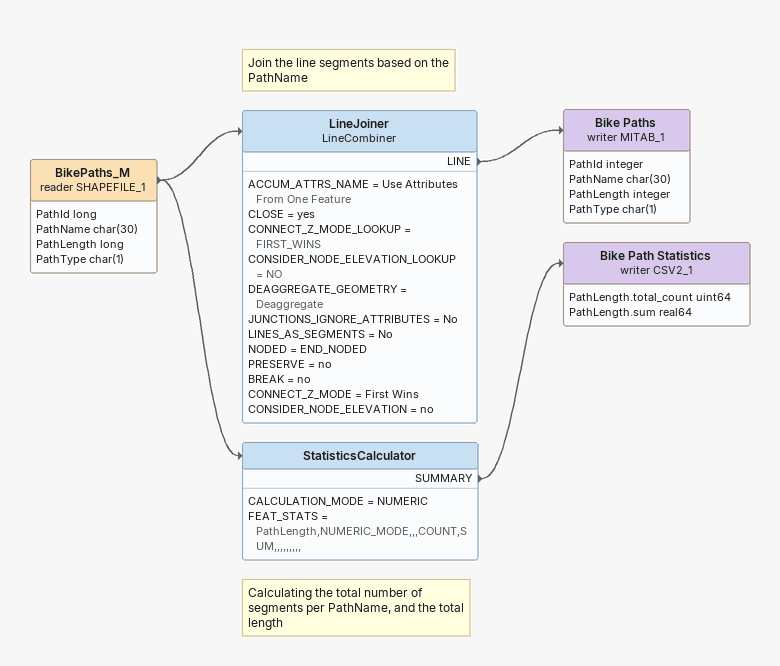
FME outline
BikePaths_M (reader SHAPEFILE_1)
    attributes: PathId long, PathName char(30), PathLength long, PathType char(1)
    -> LineJoiner
    -> StatisticsCalculator
Note: Join the line segments based on the PathName
LineJoiner: LineCombiner
    ACCUM_ATTRS_NAME = Use Attributes From One Feature
    CLOSE = yes
    CONNECT_Z_MODE_LOOKUP = FIRST_WINS
    CONSIDER_NODE_ELEVATION_LOOKUP = NO
    DEAGGREGATE_GEOMETRY = Deaggregate
    JUNCTIONS_IGNORE_ATTRIBUTES = No
    LINES_AS_SEGMENTS = No
    NODED = END_NODED
    PRESERVE = no
    BREAK = no
    CONNECT_Z_MODE = First Wins
    CONSIDER_NODE_ELEVATION = no
    LINE -> Bike Paths (writer MITAB_1)
Bike Paths (writer MITAB_1)
    attributes: PathId integer, PathName char(30), PathLength integer, PathType char(1)
Note: Calculating the total number of segments per PathName, and the total length
StatisticsCalculator
    CALCULATION_MODE = NUMERIC
    FEAT_STATS = PathLength,NUMERIC_MODE,,,COUNT,SUM,,,,,,,,,
    SUMMARY -> Bike Path Statistics (writer CSV2_1)
Bike Path Statistics (writer CSV2_1)
    attributes: PathLength.total_count uint64, PathLength.sum real64
